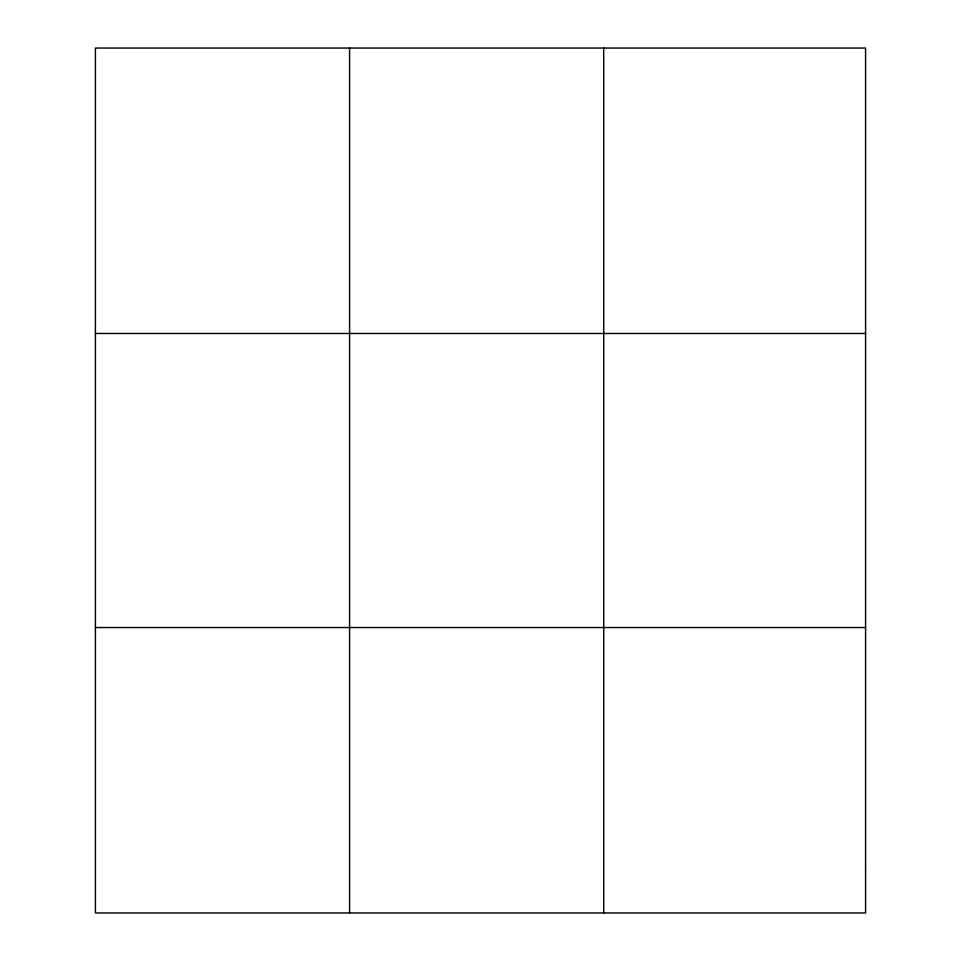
<?xml version="1.0" encoding="UTF-8"?>
<svg xmlns="http://www.w3.org/2000/svg" width="961" height="961" viewBox="0 0 961 961"><rect width="100%" height="100%" fill="white"/><g stroke="black" fill="none" stroke-linecap="round" stroke-linejoin="round"><path stroke-width="1.44" d="M349.576 48.05L349.576 912.95M603.724 48.05L603.724 912.95M95.415 333.467L865.585 333.467M95.415 627.533L865.585 627.533M865.585 865.38L865.585 912.95L95.415 912.95L95.415 48.05L865.585 48.05L865.585 865.38"/></g></svg>
